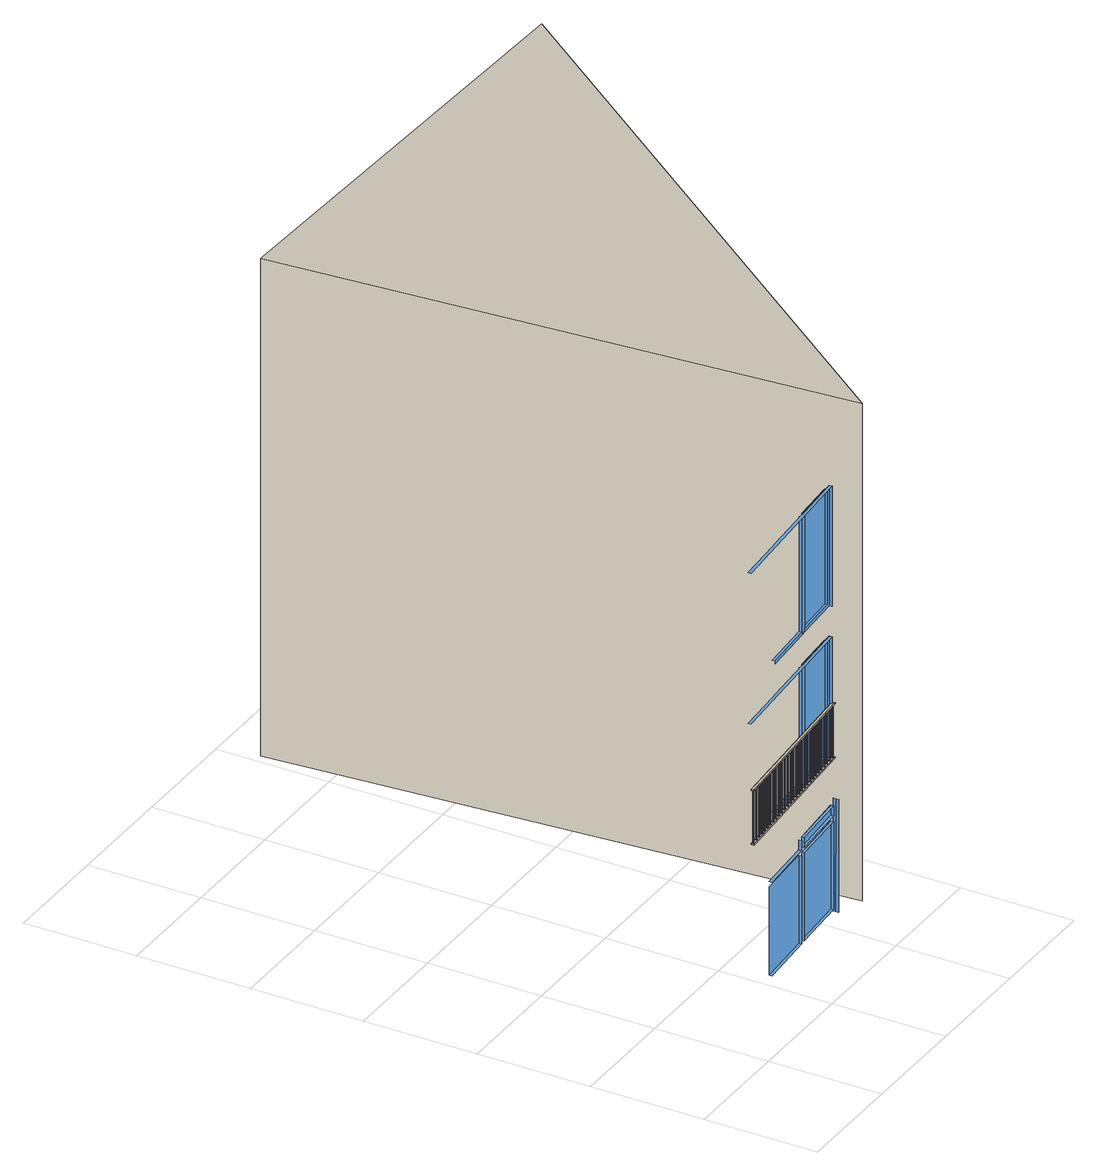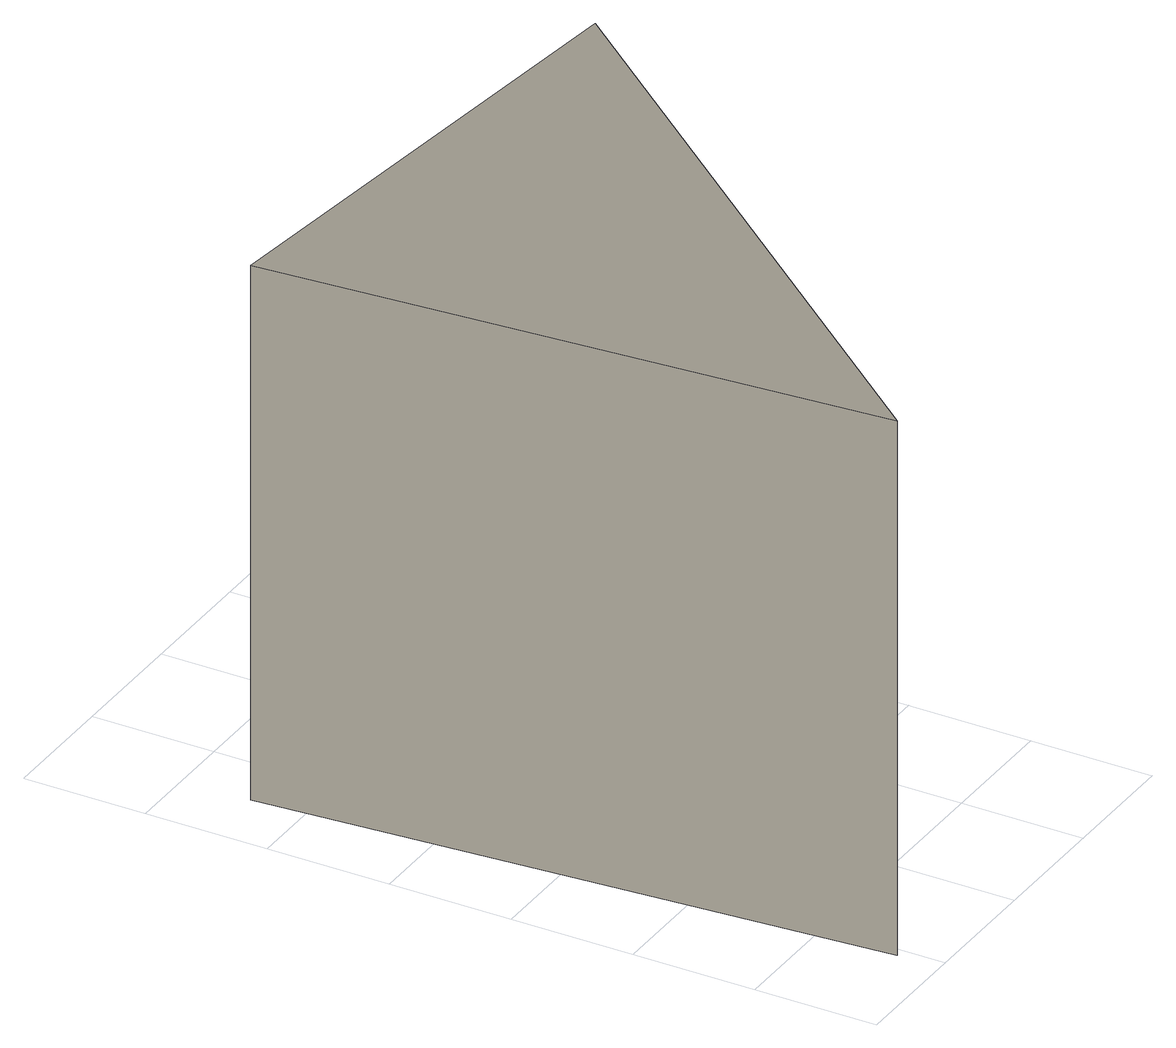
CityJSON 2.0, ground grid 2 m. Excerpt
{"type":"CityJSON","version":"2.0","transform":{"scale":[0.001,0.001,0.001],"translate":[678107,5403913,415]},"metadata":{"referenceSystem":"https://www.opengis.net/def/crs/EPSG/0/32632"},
"CityObjects":{
"building1":{"type":"Building","attributes":{"name":"building","DataAvailable":"Sufficient","opendrive_dynamic":"false","opendrive_name":"building","opendrive_orientation":"none","opendrive_type":"BUILDING","measuredHeight":14.51},"children":["building1-1"],"geometry":[{"type":"MultiSurface","lod":"3","boundaries":[[[0,1,2,3]],[[4,5,6,7]],[[8,9,0,3]],[[10,11,12,13]],[[14,15,16,17]],[[18,15,14,19]],[[20,11,10,21]],[[22,23,24,25,26,27,28,29]],[[30,31,32,33,34,35,36,37]],[[3,2,38,8]],[[7,6,39,40]],[[10,41,42,21]],[[14,43,44,19]],[[45,46,47,36,35,41,10,13]],[[48,49,50,28,27,43,14,17]],[[51,52,53,54]],[[55,56,57,58]],[[46,59,60,47]],[[49,61,62,50]],[[63,64,47,60]],[[65,66,50,62]],[[59,67,63,60]],[[61,68,65,62]],[[47,64,69,46,45,70,37,36]],[[50,66,71,49,48,72,29,28]],[[73,74,52,51]],[[75,76,56,55]],[[58,77,75,55]],[[59,46,69,67]],[[61,49,71,68]],[[54,53,78,79]],[[58,57,80,77]],[[73,51,54,79]],[[67,69,64,63]],[[68,71,66,65]],[[30,37,70,81]],[[22,29,72,82]],[[79,78,74,73]],[[77,80,76,75]],[[83,84,85,86]],[[87,86,83,88]],[[89,90,91]],[[91,92,93,89]]],"semantics":{"surfaces":[{"type":"Window"},{"type":"WallSurface"}],"values":[0,0,0,0,0,0,0,0,0,0,0,0,0,0,0,0,0,0,0,0,0,0,0,0,0,0,0,0,0,0,0,0,0,0,0,0,0,0,0,0,0,1,1]}}]},
"building1-1":{"type":"BuildingInstallation","attributes":{"@cityeditor:layer":"WallSurface.LoD3"},"parents":["building1"],"geometry":[{"type":"MultiSurface","lod":"3","boundaries":[[[94,95,96,97]],[[98,99,100,101]],[[102,103,104,105]],[[106,107,108,109]],[[110,111,112,113]],[[114,115,116,117]],[[118,119,120,121]],[[113,112,122,123]],[[124,125,126,127]],[[128,129,115,114]],[[117,116,130,131]],[[132,133,134,135]],[[136,137,138,139]],[[140,141,142,143]],[[144,145,146,147]],[[148,149,125,124]],[[131,130,149,148]],[[150,151,152,153]],[[101,100,154,155]],[[156,157,158,159]],[[153,152,160,161]],[[161,160,162,163]],[[164,165,166,167]],[[168,169,170,171]],[[172,173,165,164]],[[174,175,176,177]],[[178,179,169,168]],[[180,181,182,183]],[[184,185,186,187]],[[188,189,190,191]],[[192,193,194,195]],[[183,182,189,188]],[[196,197,198,199]],[[200,201,193,192]],[[202,203,204,205]],[[191,190,206,207]],[[177,176,208,209]],[[205,204,175,174]],[[210,211,212,213]],[[214,215,173,172]],[[187,186,216,217]],[[218,219,197,196]],[[220,221,203,202]],[[222,223,224,225]],[[209,208,201,200]],[[226,227,228,229]],[[230,231,232,233]],[[233,232,179,178]],[[234,235,181,180]],[[236,237,238,239]],[[195,194,211,210]],[[171,170,215,214]],[[240,241,242,243]],[[207,206,244,245]],[[246,247,248,249]],[[250,251,185,184]],[[245,244,251,250]],[[252,253,254,255]],[[256,82,257,258,259]],[[260,261,262,263]],[[264,265,266,267]],[[268,269,247,246]],[[243,242,270,271]],[[150,272,273,274,275,276,277,278,279,127,124,148,131,117,114,128,280,123,113,110,281,163,161,153]],[[282,283,157,156]],[[284,285,237,236]],[[286,287,288,289]],[[290,291,221,220]],[[292,293,294,295]],[[296,297,298,299]],[[300,301,302,303]],[[239,238,265,264]],[[304,305,306,307]],[[308,309,291,290]],[[281,310,111,110]],[[311,312,313,314]],[[271,270,227,226]],[[289,288,309,308]],[[105,104,223,222]],[[229,228,293,292]],[[315,316,317,318]],[[319,320,321,322]],[[323,324,316,315]],[[325,326,327,328]],[[329,330,331,332]],[[333,334,324,323]],[[335,336,337,338]],[[339,340,341,342]],[[343,344,345,346]],[[318,317,347,348]],[[349,350,351,352]],[[353,354,340,339]],[[355,356,357,358]],[[359,360,361,362,346,343,363,364,365,366,367,368,369,370,371,372,373,374,375,376,377,378,379,380]],[[381,382,383,384]],[[385,386,387,388]],[[389,390,391,392]],[[352,351,393,394]],[[388,387,382,381]],[[395,396,397,398]],[[315,323,333,332,329,399,342,339,353,263,260,400,401,402,403,404,405,406,407,408,358,355,348,318]],[[409,410,411,412]],[[413,414,415,416]],[[417,418,419,420]],[[321,320,421,422,423,424,425,327,326,426,427,428,429,430,431,432,433,434,435,436,437,438,439,440]],[[368,441,442,367]],[[322,321,440,443,444]],[[445,446,447,448]],[[420,419,336,335]],[[416,415,410,409]],[[412,411,449,450]],[[451,452,414,413]],[[453,422,421,454]],[[455,433,432,456]],[[457,438,437,458]],[[459,460,452,451]],[[263,262,354,353]],[[461,435,434,462]],[[463,464,465,466]],[[467,468,469,470]],[[471,472,390,389]],[[473,474,428,427,475]],[[476,477,478,479]],[[480,436,435,461]],[[456,432,431,481]],[[479,478,482,483]],[[484,485,486,487]],[[488,489,490,491]],[[450,449,492,493]],[[494,495,477,476]],[[493,492,496,497]],[[402,498,499,401]],[[406,500,501,405]],[[401,499,502,400]],[[405,501,503,404]],[[504,505,485,484]],[[458,437,436,480]],[[466,465,506,507]],[[400,502,261,260]],[[497,496,508,509]],[[510,511,512,513]],[[514,515,516,517]],[[462,434,433,455]],[[518,519,520,521]],[[522,523,472,471]],[[358,357,524,408]],[[525,423,422,453]],[[526,527,528,529,530,531,532,533,534,535,536,537,538,539,540,541,542,543,544,545,546,547,548,549]],[[550,424,423,525]],[[399,551,330,329]],[[444,443,440,439,552]],[[553,425,424,550]],[[554,541,540,555]],[[384,383,350,349]],[[392,391,556,557]],[[348,347,356,355]],[[558,559,560,561]],[[483,482,460,459]],[[454,421,320,319]],[[403,562,498,402]],[[394,393,418,417]],[[563,429,428,474,473]],[[491,490,495,494]],[[564,565,566,567]],[[502,261,262,354,340,341,551,330,331,334,324,316,317,347,356,357,524,568,500,501,503,562,498,499]],[[520,464,465,506,505,485,486,489,490,495,477,478,482,460,452,414,415,410,411,449,492,496,508,519]],[[557,556,396,395]],[[338,337,523,522]],[[398,397,446,445]],[[569,570,571,572]],[[509,508,519,518]],[[507,506,505,504]],[[448,447,468,467]],[[487,486,489,488]],[[521,520,464,463]],[[366,573,574,365]],[[575,576,577,578,579,580,581,582,583,584,585,586,587,588,555,554,589,590,591,592,593,594,595,596]],[[597,598,599,600,601,515,516,602,603,604,605,606,607,608,609,610,611,612,613,614,559,560,511,512]],[[441,442,573,574,615,616,344,345,617,618,619,620,621,622,623,624,625,626,627,628,629,630,631,632]],[[350,351,393,418,419,336,337,523,472,390,391,556,396,397,446,447,468,469,570,571,386,387,382,383]],[[252,255,259,256,82]],[[217,216,219,218]],[[633,634,231,230]],[[635,636,145,144]],[[637,638,636,635]],[[639,640,641,642]],[[643,644,99,98]],[[645,646,647,648]],[[135,134,649,650]],[[642,641,141,140]],[[97,96,638,637]],[[651,652,119,118]],[[653,654,301,300]],[[655,656,657,658,659,660,661,662,663,664,665,666,667,668,669,670,671,672,673,674,675,676,677,678]],[[307,306,285,284]],[[155,154,137,136]],[[249,248,103,102]],[[679,680,681,682]],[[267,266,283,282]],[[139,138,652,651]],[[159,158,297,296]],[[683,684,685,686]],[[648,647,654,653]],[[687,688,689,690]],[[650,649,95,94]],[[299,298,646,645]],[[303,302,269,268]],[[147,146,644,643]],[[671,691,692,670]],[[657,693,694,656]],[[695,696,697,698]],[[670,692,699,669]],[[678,700,701,677]],[[702,703,704,705]],[[706,707,708,709]],[[675,710,711,674]],[[712,713,703,702]],[[690,689,714,715]],[[716,717,718,719]],[[720,721,722,723]],[[724,725,726,727]],[[728,729,725,724]],[[730,731,732,733]],[[655,734,700,678]],[[202,220,290,308,289,286,295,292,229,226,271,243,240,314,311,213,210,195,192,200,209,177,174,205]],[[735,736,737,738]],[[733,732,739,740]],[[741,742,743,744]],[[740,739,745,746]],[[664,747,748,663]],[[727,726,717,716]],[[749,750,751,752]],[[669,699,753,668]],[[746,745,742,741]],[[660,754,755,659]],[[677,701,756,676]],[[665,757,747,664]],[[666,758,757,665]],[[663,748,759,662]],[[760,761,721,720]],[[762,763,764,765]],[[674,711,766,673]],[[672,767,691,671]],[[673,766,767,672]],[[659,755,768,658]],[[676,756,710,675]],[[658,768,693,657]],[[769,770,761,760]],[[662,759,771,661]],[[667,772,758,666]],[[656,694,734,655]],[[661,771,754,660]],[[97,94,650,135,132,143,140,642,639,109,106,121,118,651,139,136,155,101,98,643,147,144,635,637]],[[773,774,731,730]],[[668,753,772,667]],[[775,776,777,778]],[[779,780,781,782]],[[127,126,783,279]],[[143,142,133,132]],[[784,785,786,787]],[[788,789,790,791]],[[682,681,792,793]],[[794,795,796,797]],[[121,120,107,106]],[[273,798,799,272]],[[800,801,802,803]],[[804,805,806,807]],[[808,809,810,811]],[[791,790,805,804]],[[275,812,813,274]],[[277,814,815,276]],[[816,817,776,775]],[[782,781,818,819]],[[793,792,795,794]],[[820,821,822,823]],[[279,783,824,278]],[[746,740,733,730,773,723,720,760,769,738,735,825,826,827,698,695,828,705,702,712,752,749,744,741]],[[829,830,817,816]],[[274,813,798,273]],[[787,786,789,788]],[[765,764,831,832]],[[764,763,833,834,835,836,718,717,726,725,729,837,714,689,688,838,839,840,841,842,843,708,707,831]],[[844,845,846,847]],[[848,837,729,728]],[[849,841,840,850]],[[807,806,851,852]],[[853,842,841,849]],[[854,855,785,784]],[[856,857,684,683]],[[858,859,860,861]],[[862,839,838,863]],[[864,865,866,867]],[[863,838,688,687]],[[852,851,868,869]],[[867,866,870,871]],[[872,873,865,864]],[[709,708,843,874]],[[875,876,877,878]],[[879,880,809,808]],[[881,834,833,882]],[[738,737,770,769]],[[827,883,884,826]],[[882,833,763,762]],[[719,718,836,885]],[[885,836,835,886]],[[887,888,876,875]],[[752,751,713,712]],[[698,697,883,827]],[[826,884,889,825]],[[825,889,736,735]],[[723,722,774,773]],[[886,835,834,881]],[[874,843,842,853]],[[861,860,890,891]],[[869,868,892,893]],[[705,704,894,828]],[[828,894,696,695]],[[744,743,750,749]],[[199,198,634,633]],[[213,212,312,311]],[[654,647,646,298,297,158,157,283,266,265,238,237,285,306,305,224,223,104,103,248,247,269,302,301]],[[314,313,241,240]],[[225,224,305,304]],[[295,294,287,286]],[[167,166,235,234]],[[895,896,897,898]],[[897,567,566,896]],[[832,831,707,706]],[[850,840,839,862]],[[871,870,855,854]],[[899,900,901,902]],[[903,904,880,879]],[[163,162,310,281]],[[123,122,905,280]],[[278,824,814,277]],[[797,796,780,779]],[[811,810,906,907]],[[109,108,640,639]],[[778,777,904,903]],[[819,818,830,829]],[[823,822,801,800]],[[907,906,821,820]],[[653,648,645,299,296,159,156,282,267,264,239,236,284,307,304,225,222,105,102,249,246,268,303,300]],[[272,799,151,150]],[[686,685,680,679]],[[276,815,812,275]],[[280,905,129,128]],[[847,846,873,872]],[[878,877,845,844]],[[891,890,888,887]],[[715,714,837,848]],[[803,802,857,856]],[[902,901,859,858]],[[893,892,900,899]],[[908,909,910,911]],[[912,913,914,915]],[[916,917,918,919]],[[920,921,922,923]],[[924,925,926,927]],[[928,929,925,924]],[[930,931,932,933]],[[934,935,936,937]],[[938,939,921,920]],[[940,941,931,930]],[[923,922,942,943]],[[944,945,946,947]],[[948,949,950,951]],[[952,953,941,940]],[[954,955,945,944]],[[956,957,955,954]],[[958,959,917,916]],[[943,942,960,961]],[[947,946,962,963]],[[911,910,935,934]],[[964,965,957,956]],[[966,967,968,969]],[[951,950,909,908]],[[937,936,913,912]],[[970,971,972,973]],[[933,932,974,975]],[[969,968,976,977]],[[978,979,980,981]],[[982,983,984,985]],[[986,987,988,989,990,991,992,993,994,995,996,997,998,999,972,971,1000,1001,1002,1003,1004,1005,1006,1007]],[[1008,1004,1003,1009]],[[1010,1000,971,970]],[[927,926,953,952]],[[961,960,1011,1012]],[[975,974,939,938]],[[985,984,1013,1014]],[[963,962,959,958]],[[919,918,967,966]],[[915,914,1015,1016]],[[1016,1015,929,928]],[[1017,1018,949,948]],[[1012,1011,1018,1017]],[[259,258,254,255]],[[252,82,257,253]],[[254,253,257,258]],[[1019,997,996,1020]],[[1021,1022,1023,1024]],[[1025,1026,979,978]],[[1027,990,989,1028]],[[1029,1005,1004,1008]],[[1030,995,994,1031]],[[1032,993,992,1033]],[[1034,1035,1036,1037,1038,1039,1040,1041,1042,1043,1044,1045,1046,1047,1048,1049,1050,1051,1052,1053,1054,1055,1056,1057]],[[1058,1007,1006,1059]],[[1014,1013,1060,1061]],[[1062,998,997,1019]],[[1063,1064,965,964]],[[981,980,1065,1066]],[[977,976,983,982]],[[1020,996,995,1030]],[[973,972,999,1067]],[[1061,1060,1022,1021]],[[1068,1001,1000,1010]],[[1024,1023,1026,1025]],[[1066,1065,1069,1070]],[[1070,1069,1064,1063]],[[1054,1071,1072,1053]],[[1034,1073,1074,1057]],[[1049,1075,1076,1048]],[[1077,1078,1079,1080]],[[1081,1082,1083,1084]],[[1085,1086,1087,1088]],[[1046,1089,1090,1045]],[[1053,1072,1091,1052]],[[1048,1076,1092,1047]],[[1045,1090,1093,1044]],[[1094,1095,1096,1097]],[[1098,1099,1100,1101]],[[1102,1002,1001,1068]],[[1103,1104,1105,1106]],[[1044,1093,1107,1043]],[[1108,1109,1110,1111]],[[1052,1091,1112,1051]],[[1047,1092,1089,1046]],[[1113,1114,1115,1116]],[[1056,1117,1118,1055]],[[1057,1074,1117,1056]],[[1101,1100,1119,1120]],[[1033,992,991,1121]],[[1122,1123,1124,1125,1126,1127,1128,1129,1130,1131,1132,1133,1134,1135,1136,1137,1138,1139,1140,1141,1142,1143,1144,1145]],[[1146,1147,1099,1098]],[[1148,1149,1086,1085]],[[1150,1151,1095,1094]],[[1080,1079,1152,1153]],[[1154,1155,1151,1150]],[[1067,999,998,1062]],[[1156,1157,1149,1148]],[[1084,1083,1157,1156]],[[1120,1119,1114,1113]],[[1158,1159,1109,1108]],[[1160,988,987,1161]],[[1009,1003,1002,1102]],[[1162,986,1007,1058]],[[1163,1164,1165,1166,1167,1168,1169,1170,1171,1172,1173,1174,1175,1176,1177,1178,1179,1180,1181,1182,1183,1184,1185,1186]],[[1153,1152,1082,1081]],[[1031,994,993,1032]],[[1028,989,988,1160]],[[1121,991,990,1027]],[[1161,987,986,1162]],[[1059,1006,1005,1029]],[[1116,1115,1159,1158]],[[1088,1087,1147,1146]],[[1187,1188,1189,1190]],[[1191,1192,1193,1194]],[[1195,1196,1197,1198]],[[1130,1199,1200,1129]],[[1127,1201,1202,1126]],[[1203,1204,1205,1206]],[[1207,1208,1209,1210]],[[1133,1211,1212,1132]],[[1135,1213,1214,1134]],[[1198,1197,1192,1191]],[[1215,1216,1217,1218]],[[1218,1217,1219,1220]],[[1145,1221,1222,1144]],[[1223,1224,1225,1226]],[[1227,1228,1229,1230]],[[1125,1231,1232,1124]],[[1039,1233,1234,1038]],[[1235,1236,1237,1238]],[[1239,1240,1241,1242]],[[1134,1214,1211,1133]],[[1106,1105,1155,1154]],[[1162,1161,1160,1028,1027,1121,1033,1032,1031,1030,1020,1019,1062,1067,973,970,1010,1068,1102,1009,1008,1029,1059,1058]],[[1055,1118,1071,1054]],[[1243,1244,1228,1227]],[[1035,1245,1073,1034]],[[1051,1112,1246,1050]],[[1050,1246,1075,1049]],[[1247,1248,1249,1250]],[[1041,1251,1252,1040]],[[1253,1254,1255,1256]],[[1043,1107,1257,1042]],[[1111,1110,1104,1103]],[[1040,1252,1233,1039]],[[1037,1258,1259,1036]],[[1260,1261,1262,1263,1264,1265,1266,1267,1268,1269,1270,1271,1272,1273,1274,1275,1276,1277,1278,1279,1280,1281,1282,1283]],[[1097,1096,1078,1077]],[[1256,1255,1284,1285]],[[1042,1257,1251,1041]],[[1036,1259,1245,1035]],[[1286,1287,1216,1215]],[[1140,1288,1289,1139]],[[1285,1284,1290,1291]],[[1238,1237,1204,1203]],[[1292,1293,1248,1247]],[[1142,1294,1295,1141]],[[1291,1290,1244,1243]],[[1038,1234,1258,1037]],[[1139,1289,1296,1138]],[[1297,1298,1254,1253]],[[1299,1300,1293,1292]],[[1220,1219,1236,1235]],[[1250,1249,1298,1297]],[[1143,1301,1294,1142]],[[1141,1295,1288,1140]],[[1194,1193,1300,1299]],[[1230,1229,1287,1286]],[[1206,1205,1196,1195]],[[1128,1302,1201,1127]],[[1303,1304,1240,1239]],[[1144,1222,1301,1143]],[[1305,1306,1304,1303]],[[1132,1212,1307,1131]],[[1126,1202,1231,1125]],[[1122,1308,1221,1145]],[[1210,1209,1309,1310]],[[1124,1232,1311,1123]],[[1312,1313,1188,1187]],[[1314,1315,1316,1317]],[[1137,1318,1319,1136]],[[1320,1321,1224,1223]],[[1321,1322,1323,1324,1325,1326,1327,1328,1329,1330,1309,1209,1208,1189,1188,1313,1241,1240,1304,1306,1316,1315,1225,1224]],[[1242,1241,1313,1312]],[[1138,1296,1318,1137]],[[1123,1311,1308,1122]],[[1136,1319,1213,1135]],[[1131,1307,1199,1130]],[[1271,1331,1332,1270]],[[1333,1325,1324,1334]],[[1273,1335,1336,1272]],[[1269,1337,1338,1268]],[[1339,1326,1325,1333]],[[1340,1323,1322,1341]],[[1272,1336,1331,1271]],[[1342,1327,1326,1339]],[[1334,1324,1323,1340]],[[1277,1343,1344,1276]],[[1317,1316,1306,1305]],[[1265,1345,1346,1264]],[[1276,1344,1347,1275]],[[1129,1200,1302,1128]],[[1280,1348,1349,1279]],[[1282,1350,1351,1281]],[[1274,1352,1335,1273]],[[1353,1330,1329,1354]],[[1279,1349,1355,1278]],[[1275,1347,1352,1274]],[[1190,1189,1208,1207]],[[1278,1355,1343,1277]],[[1283,1356,1350,1282]],[[1310,1309,1330,1353]],[[1226,1225,1315,1314]],[[1178,1357,1358,1177]],[[1266,1359,1345,1265]],[[1360,1328,1327,1342]],[[1183,1361,1362,1182]],[[1172,1363,1364,1171]],[[1263,1365,1366,1262]],[[1270,1332,1337,1269]],[[1186,1367,1368,1185]],[[1163,1369,1367,1186]],[[956,964,1063,1070,1066,981,978,1025,1024,1021,1061,1014,985,982,977,969,966,919,916,958,963,947,944,954]],[[1262,1366,1370,1261]],[[1261,1370,1371,1260]],[[1281,1351,1348,1280]],[[1354,1329,1328,1360]],[[1179,1372,1357,1178]],[[1165,1373,1374,1164]],[[1341,1322,1321,1320]],[[1260,1371,1356,1283]],[[1182,1362,1375,1181]],[[1174,1376,1377,1173]],[[1181,1375,1378,1180]],[[1180,1378,1372,1179]],[[1267,1379,1359,1266]],[[1177,1358,1380,1176]],[[1185,1368,1381,1184]],[[1171,1364,1382,1170]],[[1168,1383,1384,1167]],[[1173,1377,1363,1172]],[[1264,1346,1365,1263]],[[1167,1384,1385,1166]],[[1184,1381,1361,1183]],[[1175,1386,1376,1174]],[[1268,1338,1379,1267]],[[1176,1380,1386,1175]],[[1169,1387,1383,1168]],[[1166,1385,1373,1165]],[[1170,1382,1387,1169]],[[1084,1081,1153,1080,1077,1097,1094,1150,1154,1106,1103,1111,1108,1158,1116,1113,1120,1101,1098,1146,1088,1085,1148,1156]],[[1164,1374,1369,1163]],[[407,568,500,406]],[[404,503,562,403]],[[408,524,568,407]],[[1388,430,429,563]],[[552,439,438,457]],[[328,327,425,553]],[[1389,426,326,325]],[[475,427,426,1389]],[[342,341,551,399]],[[375,626,627,374]],[[346,345,617,362]],[[360,619,620,359]],[[591,544,543,590]],[[369,632,441,368]],[[372,629,630,371]],[[363,616,344,343]],[[378,623,624,377]],[[367,442,573,366]],[[565,566,896,895]],[[479,476,494,491,488,487,484,504,507,466,463,521,518,509,497,493,450,412,409,416,413,451,459,483]],[[1390,608,609,1391]],[[1392,606,607,1393]],[[1391,609,610,1394]],[[374,627,628,373]],[[581,532,531,580]],[[1395,611,612,1396]],[[1396,612,613,1397]],[[1398,614,559,558]],[[1399,605,606,1392]],[[1393,607,608,1390]],[[1397,613,614,1398]],[[1394,610,611,1395]],[[584,535,534,583]],[[593,546,545,592]],[[589,542,541,554]],[[1400,599,600,1401]],[[594,547,546,593]],[[586,1402,537,536,585]],[[513,512,597,1403]],[[579,530,529,578]],[[596,1404,549,548,595]],[[1405,604,605,1399]],[[555,540,539,588]],[[587,538,537,1402,586]],[[1406,602,603,1407]],[[590,543,542,589]],[[585,536,535,584]],[[1401,600,601,1408]],[[561,560,511,510]],[[1403,597,598,1409]],[[1408,601,515,514]],[[517,516,602,1406]],[[1407,603,604,1405]],[[1409,598,599,1400]],[[582,533,532,581]],[[364,615,616,363]],[[370,631,632,369]],[[575,526,549,1404,596]],[[588,539,538,587]],[[373,628,629,372]],[[572,571,386,385]],[[362,617,618,361]],[[359,620,621,380]],[[380,621,622,379]],[[365,574,615,364]],[[592,545,544,591]],[[379,622,623,378]],[[376,625,626,375]],[[577,528,527,576]],[[583,534,533,582]],[[361,618,619,360]],[[580,531,530,579]],[[377,624,625,376]],[[470,469,570,569]],[[481,431,430,1388]],[[595,548,547,594]],[[576,527,526,575]],[[371,630,631,370]],[[578,529,528,577]],[[332,331,334,333]],[[1392,1399,1405,1407,1406,517,514,1408,1401,1400,1409,1403,513,510,561,558,1398,1397,1396,1395,1394,1391,1390,1393]],[[564,567,897,898]],[[1410,1411,1412,1413]],[[1414,1415,1416,1417]],[[1418,1419,1411,1410]],[[1417,1416,1420,1421]],[[1422,1423,1424,1425]],[[1426,1427,1419,1418]],[[1428,1429,1430,1431]],[[1413,1412,1429,1428]],[[1432,1433,1434,1435]],[[1436,1437,1438,1439]],[[1431,1430,1440,1441]],[[1442,1443,1444,1445]],[[1446,1447,1448,1449]],[[1425,1424,1437,1436]],[[1435,1434,1447,1446]],[[1421,1420,1450,1451]],[[1452,1453,1423,1422]],[[1439,1438,1415,1414]],[[1454,1455,1453,1452]],[[1441,1440,1443,1442]],[[1445,1444,1456,1457]],[[1457,1456,1455,1454]],[[1449,1448,1427,1426]],[[1451,1450,1433,1432]],[[1458,1459,1460,1461]],[[1462,1463,1464,1465]],[[1466,1467,1468,1469]],[[1470,1471,1472,1473]],[[1474,1475,1476,1477]],[[1478,1479,1480,1481]],[[1473,1472,1467,1466]],[[1482,1483,1484,1485]],[[1486,1487,1459,1458]],[[1485,1484,1463,1462]],[[1488,1489,1490,1491]],[[1492,1493,1483,1482]],[[1494,1495,1496,1497]],[[1497,1496,1498,1499]],[[1491,1490,1500,1501]],[[1465,1464,1489,1488]],[[1461,1460,1495,1494]],[[1469,1468,1493,1492]],[[1499,1498,1471,1470]],[[1501,1500,1475,1474]],[[1477,1476,1502,1503]],[[1504,1505,1479,1478]],[[1481,1480,1487,1486]],[[1503,1502,1505,1504]]]}]}
},
"vertices":[
[1796,992,973],[1799,942,973],[2847,1017,974],[2843,1067,974],[1797,992,2643],[1800,942,2643],[2848,1017,2644],[2844,1067,2644],[2844,1067,2544],[1797,992,2543],[2864,1018,6534],[1906,950,6534],[1906,950,6484],[2864,1018,6484],[2864,1018,3841],[1906,950,3841],[1906,950,3791],[2864,1018,3791],[1902,999,3841],[2860,1068,3841],[1903,999,6534],[2860,1068,6534],[3835,1038,5941],[942,830,5941],[938,880,5941],[1806,942,5941],[1906,950,5941],[2864,1018,5941],[2963,1026,5941],[3831,1088,5941],[3835,1038,8634],[942,830,8634],[939,880,8634],[1806,942,8634],[1906,950,8634],[2864,1018,8634],[2963,1026,8634],[3831,1088,8634],[2848,1017,2544],[2848,1017,2824],[2844,1067,2824],[2864,1018,8584],[2860,1068,8584],[2864,1018,5891],[2860,1068,5891],[2963,1026,6484],[2963,1026,6534],[2963,1026,8584],[2963,1026,3791],[2963,1026,3841],[2963,1026,5891],[2944,1074,2544],[2947,1024,2544],[2946,1024,974],[2943,1074,974],[2944,1074,2824],[2948,1024,2824],[2947,1024,2644],[2944,1074,2644],[2960,1075,6534],[2960,1075,8584],[2960,1075,3841],[2960,1075,5891],[3778,1134,8584],[3781,1084,8584],[3778,1134,5891],[3781,1084,5891],[3778,1134,6534],[3778,1134,3841],[3781,1084,6534],[3831,1088,6484],[3781,1084,3841],[3831,1088,3791],[3991,1150,2545],[3995,1100,2545],[3991,1150,2825],[3995,1100,2825],[3991,1150,2645],[3994,1100,974],[3990,1149,974],[3995,1100,2645],[3835,1038,6484],[3835,1038,3791],[4073,1105,895],[4077,1055,895],[4078,1056,2905],[4075,1105,2905],[4071,1155,2905],[4070,1155,895],[4167,11298,9525],[4517,6541,14924],[4917,1116,9522],[4917,1116,642],[4167,11298,645],
[2594,919,3810],[2594,919,4759],[2593,921,4759],[2593,921,3810],[2598,933,3810],[2598,933,4759],[2600,933,4759],[2600,933,3810],[2803,930,3810],[2803,930,4767],[2801,930,4767],[2801,930,3810],[2610,923,3810],[2610,923,4759],[2609,920,4759],[2609,920,3810],[2297,910,3810],[2297,910,4759],[2299,911,4759],[2299,911,3810],[2308,909,3810],[2308,909,4759],[2309,908,4759],[2309,908,3810],[2609,927,3810],[2609,927,4759],[2610,925,4759],[2610,925,3810],[2301,912,4759],[2301,912,3810],[2310,901,3810],[2310,901,4759],[2310,899,4759],[2310,899,3810],[2306,911,3810],[2306,911,4759],[2310,906,4759],[2310,906,3810],[2599,916,3810],[2599,916,4759],[2597,916,4759],[2597,916,3810],[2605,932,3810],[2605,932,4759],[2607,931,4759],[2607,931,3810],[2604,916,3810],[2604,916,4759],[2602,916,4759],[2602,916,3810],[2593,928,3810],[2593,928,4759],[2594,930,4759],[2594,930,3810],[2311,903,3810],[2311,903,4759],[2293,900,3810],[2293,900,4759],[2293,902,4759],[2293,902,3810],[2603,933,4759],[2603,933,3810],[2798,947,3810],[2798,947,4767],[2800,947,4767],[2800,947,3810],[2293,904,4759],[2293,904,3810],[2294,907,4759],[2294,907,3810],[2193,895,3810],[2193,895,4759],[2193,897,4759],[2193,897,3810],[2198,888,3810],[2198,888,4759],[2196,889,4759],[2196,889,3810],[2194,893,3810],[2194,893,4759],[2709,930,3810],[2709,930,4759],[2709,928,4759],[2709,928,3810],[2200,887,3810],[2200,887,4759],[2195,901,3810],[2195,901,4759],[2197,903,4759],[2197,903,3810],[2209,901,3810],[2209,901,4759],[2210,898,4759],[2210,898,3810],[2199,904,3810],[2199,904,4759],[2201,904,4759],[2201,904,3810],[2704,923,3810],[2704,923,4759],[2701,923,4759],[2701,923,3810],[2210,892,3810],[2210,892,4759],[2209,890,4759],[2209,890,3810],[2706,924,3810],[2706,924,4759],[2709,934,3810],[2709,934,4759],[2710,932,4759],[2710,932,3810],[2204,904,4759],[2204,904,3810],[2707,926,4759],[2707,926,3810],[2699,923,3810],[2699,923,4759],[2697,924,4759],[2697,924,3810],[2195,891,3810],[2195,891,4759],[2211,896,4759],[2211,896,3810],[2211,894,3810],[2211,894,4759],[2708,936,3810],[2708,936,4759],[2799,930,3810],[2799,930,4767],[2797,931,4767],[2797,931,3810],[2693,935,3810],[2693,935,4759],[2694,937,4759],[2694,937,3810],[2205,887,3810],[2205,887,4759],[2203,887,4759],[2203,887,3810],[2194,899,3810],[2194,899,4759],[2792,938,3810],[2792,938,4767],[2792,940,4767],[2792,940,3810],[2692,929,3810],[2692,929,4759],[2692,931,4759],[2692,931,3810],[2206,904,4759],[2206,904,3810],[2807,933,3810],[2807,933,4767],[2805,931,4767],[2805,931,3810],[2208,902,3810],[2208,902,4759],[3838,988,3791],[3838,988,3812],[946,780,3812],[946,780,3791],[976,833,3791],[3835,1038,3812],[942,830,3812],[942,830,3791],[3690,1005,3810],[3690,1005,4759],[3690,1007,4759],[3690,1007,3810],[2793,942,3810],[2793,942,4767],[2794,944,4767],[2794,944,3810],[2808,935,3810],[2808,935,4767],[2692,933,4759],[2692,933,3810],[2294,898,3810],[2296,896,3810],[2298,895,3810],[2300,894,3810],[2302,894,3810],[2305,894,3810],[2307,895,3810],[2308,897,3810],[2303,911,3810],[2295,909,3810],[2796,946,3810],[2796,946,4767],[2792,936,3810],[2792,936,4767],[2700,940,3810],[2700,940,4759],[2702,940,4759],[2702,940,3810],[2706,938,3810],[2706,938,4759],[2696,939,3810],[2696,939,4759],[2698,940,4759],[2698,940,3810],[2802,947,3810],[2802,947,4767],[2804,947,4767],[2804,947,3810],[2809,939,3810],[2809,939,4767],[2809,937,4767],[2809,937,3810],[2795,932,3810],[2795,932,4767],[2793,934,4767],[2793,934,3810],[2705,939,3810],[2705,939,4759],[2295,909,4759],[2695,925,3810],[2695,925,4759],[2693,927,4759],[2693,927,3810],[3706,1006,3810],[3706,1006,4759],[3707,1004,4759],[3707,1004,3810],[3791,1005,3810],[3791,1005,4766],[3790,1007,4766],[3790,1007,3810],[3705,1008,3810],[3705,1008,4759],[3805,1005,3810],[3805,1005,4766],[3803,1003,4766],[3803,1003,3810],[3700,1012,3810],[3700,1012,4759],[3702,1011,4759],[3702,1011,3810],[3704,1010,3810],[3704,1010,4759],[3596,1004,3810],[3596,1004,4759],[3598,1005,4759],[3598,1005,3810],[3693,1010,3810],[3693,1010,4759],[3695,1011,4759],[3695,1011,3810],[3300,966,3810],[3300,966,4759],[3298,966,4759],[3298,966,3810],[3707,1002,4759],[3707,1002,3810],[3590,995,3810],[3590,995,4759],[3590,998,4759],[3590,998,3810],[3692,1009,3810],[3692,1009,4759],[3706,999,3810],[3706,999,4759],[3705,997,4759],[3705,997,3810],[3291,972,3810],[3292,970,3810],[3293,968,3810],[3295,967,3810],[3302,966,3810],[3304,967,3810],[3306,969,3810],[3307,971,3810],[3308,973,3810],[3308,975,3810],[3308,977,3810],[3306,979,3810],[3305,981,3810],[3303,982,3810],[3301,983,3810],[3299,983,3810],[3296,983,3810],[3294,982,3810],[3293,980,3810],[3291,978,3810],[3291,976,3810],[3290,974,3810],[3591,991,3810],[3591,991,4759],[3590,993,4759],[3590,993,3810],[3595,988,3810],[3595,988,4759],[3593,989,4759],[3593,989,3810],[3604,1003,3810],[3604,1003,4759],[3606,1001,4759],[3606,1001,3810],[3591,1000,4759],[3591,1000,3810],[3607,997,3810],[3607,997,4759],[3607,994,4759],[3607,994,3810],[3698,1012,3810],[3689,1003,3810],[3690,1000,3810],[3691,998,3810],[3692,997,3810],[3694,995,3810],[3697,995,3810],[3699,994,3810],[3701,995,3810],[3703,996,3810],[3197,976,3810],[3197,976,4759],[3199,976,4759],[3199,976,3810],[3193,973,3810],[3193,973,4759],[3195,975,4759],[3195,975,3810],[3592,1002,3810],[3592,1002,4759],[3593,1003,4759],[3593,1003,3810],[3792,1004,4766],[3794,1002,4766],[3796,1002,4766],[3799,1002,4766],[3801,1002,4766],[3806,1007,4766],[3807,1009,4766],[3807,1011,4766],[3806,1013,4766],[3805,1015,4766],[3804,1017,4766],[3802,1018,4766],[3800,1019,4766],[3797,1019,4766],[3795,1019,4766],[3793,1018,4766],[3791,1016,4766],[3790,1014,4766],[3789,1012,4766],[3789,1010,4766],[3308,975,4759],[3308,973,4759],[3789,1010,4759],[3789,1010,3810],[3606,992,3810],[3606,992,4759],[3605,990,4759],[3605,990,3810],[3201,976,4759],[3201,976,3810],[3192,971,3810],[3192,971,4759],[3794,1002,3810],[3792,1004,3810],[3800,1019,3810],[3802,1018,3810],[3790,1014,3810],[3791,1016,3810],[3191,969,3810],[3191,969,4759],[3795,1019,3810],[3797,1019,3810],[3208,966,3810],[3208,966,4759],[3207,963,4759],[3207,963,3810],[3603,989,3810],[3603,989,4759],[3601,988,4759],[3601,988,3810],[3602,1004,3810],[3602,1004,4759],[3807,1011,3810],[3807,1011,4759],[3807,1009,3810],[3192,962,3810],[3192,962,4759],[3191,964,4759],[3191,964,3810],[3793,1018,3810],[3804,1017,3810],[3191,967,4759],[3191,967,3810],[3202,959,3810],[3202,959,4759],[3200,959,4759],[3200,959,3810],[3198,959,3810],[3198,959,4759],[3196,959,4759],[3196,959,3810],[3203,975,4759],[3203,975,3810],[3194,961,3810],[3194,961,4759],[3205,974,4759],[3205,974,3810],[3691,998,4759],[3690,1000,4759],[3699,994,4759],[3697,995,4759],[3689,1003,4759],[3694,995,4759],[3204,960,3810],[3204,960,4759],[3206,962,4759],[3206,962,3810],[3207,972,4759],[3207,972,3810],[3392,977,3810],[3392,977,4759],[3391,979,4759],[3391,979,3810],[3396,990,3810],[3396,990,4759],[3398,990,4759],[3398,990,3810],[3208,970,3810],[3208,970,4759],[3208,968,4759],[3208,968,3810],[3600,1005,3810],[3600,1005,4759],[3703,996,4759],[3796,1002,3810],[3507,992,4767],[3506,994,4767],[3504,995,4767],[3503,997,4767],[3500,997,4767],[3498,998,4767],[3496,997,4767],[3494,996,4767],[3492,995,4767],[3491,993,4767],[3490,990,4767],[3490,988,4767],[3490,986,4767],[3491,984,4767],[3493,982,4767],[3495,981,4767],[3497,980,4767],[3499,980,4767],[3502,981,4767],[3504,982,4767],[3505,983,4767],[3507,985,4767],[3507,987,4767],[3507,989,4767],[3799,1002,3810],[3698,1012,4759],[3789,1012,3810],[3801,1002,3810],[3495,981,3810],[3493,982,3810],[3607,999,4759],[3607,999,3810],[3395,974,3810],[3395,974,4759],[3393,975,4759],[3393,975,3810],[3692,997,4759],[3806,1013,3810],[3838,988,4759],[3835,1038,4759],[3835,1038,4780],[3838,988,4780],[3701,995,4759],[3599,987,3810],[3599,987,4759],[3597,987,4759],[3597,987,3810],[3307,971,4759],[3306,969,4759],[3507,992,3810],[3506,994,3810],[3504,995,3810],[3503,997,3810],[3500,997,3810],[3498,998,3810],[3496,997,3810],[3494,996,3810],[3492,995,3810],[3491,993,3810],[3490,990,3810],[3490,988,3810],[3490,986,3810],[3491,984,3810],[3497,980,3810],[3499,980,3810],[3502,981,3810],[3504,982,3810],[3505,983,3810],[3507,985,3810],[3507,987,3810],[3507,989,3810],[3390,981,4759],[3390,983,4759],[3391,985,4759],[3392,987,4759],[3394,989,4759],[3401,990,4759],[3403,990,4759],[3405,988,4759],[3406,987,4759],[3407,985,4759],[3408,982,4759],[3408,980,4759],[3407,978,4759],[3406,976,4759],[3404,974,4759],[3402,973,4759],[3400,973,4759],[3397,973,4759],[3304,967,4759],[3302,966,4759],[3295,967,4759],[3293,968,4759],[3292,970,4759],[3291,972,4759],[3290,974,4759],[3291,976,4759],[3291,978,4759],[3293,980,4759],[3294,982,4759],[3296,983,4759],[3299,983,4759],[3301,983,4759],[3303,982,4759],[3305,981,4759],[3306,979,4759],[3308,977,4759],[2207,888,3810],[2207,888,4759],[2592,926,3810],[2592,926,4759],[2592,924,3810],[2592,924,4759],[2608,919,3810],[2608,919,4759],[2606,917,4759],[2606,917,3810],[2596,932,3810],[2596,932,4759],[2806,945,3810],[2806,945,4767],[2808,944,4767],[2808,944,3810],[2595,918,4759],[2595,918,3810],[2608,929,3810],[2608,929,4759],[2809,942,3810],[2809,942,4767],[2393,907,3810],[2394,905,3810],[2396,903,3810],[2398,902,3810],[2400,901,3810],[2402,901,3810],[2404,902,3810],[2406,903,3810],[2408,904,3810],[2409,906,3810],[2410,908,3810],[2410,911,3810],[2410,913,3810],[2409,915,3810],[2407,917,3810],[2405,918,3810],[2403,919,3810],[2401,919,3810],[2399,918,3810],[2397,917,3810],[2395,916,3810],[2394,914,3810],[2393,912,3810],[2393,909,3810],[2899,937,3810],[2899,937,4759],[2896,938,4759],[2896,938,3810],[2903,937,3810],[2903,937,4759],[2901,937,4759],[2901,937,3810],[3105,967,3810],[3105,967,4766],[3107,965,4766],[3107,965,3810],[2403,919,4759],[2405,918,4759],[2396,903,4759],[2394,905,4759],[2996,945,3810],[2996,945,4759],[2994,946,4759],[2994,946,3810],[2407,917,4759],[2393,909,4759],[2393,912,4759],[3003,945,3810],[3003,945,4759],[3001,944,4759],[3001,944,3810],[3091,962,3810],[3091,962,4766],[3092,964,4766],[3092,964,3810],[2395,916,4759],[2397,917,4759],[3005,946,3810],[3005,946,4759],[3108,963,4766],[3108,963,3810],[3105,953,3810],[3105,953,4766],[3103,952,4766],[3103,952,3810],[2997,961,3810],[2997,961,4759],[2999,962,4759],[2999,962,3810],[3108,956,3810],[3108,956,4766],[3106,954,4766],[3106,954,3810],[3108,958,3810],[3108,958,4766],[3004,961,3810],[3004,961,4759],[3006,960,4759],[3006,960,3810],[2393,907,4759],[2991,955,3810],[2991,955,4759],[2992,957,4759],[2992,957,3810],[3007,958,4759],[3007,958,3810],[3009,954,3810],[3009,954,4759],[3009,951,4759],[3009,951,3810],[3008,956,4759],[3008,956,3810],[2409,906,4759],[2408,904,4759],[3008,949,3810],[3008,949,4759],[3007,947,4759],[3007,947,3810],[2409,915,4759],[2402,901,4759],[2400,901,4759],[2394,914,4759],[2410,908,4759],[2410,911,4759],[2406,903,4759],[2995,960,3810],[2995,960,4759],[3092,955,3810],[3092,955,4766],[3091,957,4766],[3091,957,3810],[2399,918,4759],[2401,919,4759],[2398,902,4759],[2993,959,3810],[2993,959,4759],[2404,902,4759],[2410,913,4759],[3002,962,3810],[3002,962,4759],[2897,954,3810],[2897,954,4759],[2900,955,4759],[2900,955,3810],[2891,945,3810],[2891,945,4759],[2892,947,4759],[2892,947,3810],[2308,897,4759],[2493,921,3810],[2493,921,4759],[2495,923,4759],[2495,923,3810],[2496,924,3810],[2496,924,4759],[2498,925,4759],[2498,925,3810],[2894,939,4759],[2894,939,3810],[2893,941,3810],[2893,941,4759],[2892,943,4759],[2892,943,3810],[2296,896,4759],[2294,898,4759],[2908,942,3810],[2908,942,4759],[2907,940,4759],[2907,940,3810],[2501,926,3810],[2501,926,4759],[2503,926,4759],[2503,926,3810],[2906,952,3810],[2906,952,4759],[2908,951,4759],[2908,951,3810],[2300,894,4759],[2298,895,4759],[2305,894,4759],[2302,894,4759],[2895,953,3810],[2895,953,4759],[2892,950,4759],[2892,950,3810],[2909,946,3810],[2909,946,4759],[2909,944,4759],[2909,944,3810],[2307,895,4759],[2991,952,3810],[2992,950,3810],[2993,948,3810],[2998,944,3810],[2894,952,3810],[2894,952,4759],[3091,960,4766],[3091,960,3810],[3094,953,4766],[3096,952,4766],[3098,952,4766],[3100,951,4766],[3108,961,4766],[3104,968,4766],[3101,969,4766],[3099,969,4766],[3097,968,4766],[3095,967,4766],[3093,966,4766],[2500,908,3810],[2500,908,4759],[2497,909,4759],[2497,909,3810],[3108,961,3810],[3097,968,3810],[3099,969,3810],[2505,925,4759],[2505,925,3810],[3095,967,3810],[2493,919,3810],[2493,919,4759],[2905,939,3810],[2905,939,4759],[2510,915,3810],[2510,915,4759],[2509,913,4759],[2509,913,3810],[3101,969,3810],[3104,968,3810],[2494,912,3810],[2494,912,4759],[2493,914,4759],[2493,914,3810],[2507,924,4759],[2507,924,3810],[2492,916,4759],[2492,916,3810],[2496,910,3810],[2496,910,4759],[3093,966,3810],[2504,909,3810],[2504,909,4759],[2502,908,4759],[2502,908,3810],[2904,954,3810],[2904,954,4759],[3096,952,3810],[3094,953,3810],[2993,948,4759],[2992,950,4759],[3100,951,3810],[3098,952,3810],[2506,910,3810],[2506,910,4759],[2991,952,4759],[2508,911,4759],[2508,911,3810],[2509,922,4759],[2509,922,3810],[2998,944,4759],[942,830,4759],[942,830,4780],[946,780,4780],[946,780,4759],[2510,920,3810],[2510,920,4759],[2510,918,4759],[2510,918,3810],[2902,954,3810],[2902,954,4759],[2303,911,4759],[2909,949,4759],[2909,949,3810],[1086,815,3810],[1086,815,4759],[1086,813,4759],[1086,813,3810],[1083,807,3810],[1083,807,4759],[1081,806,4759],[1081,806,3810],[1579,842,3810],[1579,842,4759],[1577,842,4759],[1577,842,3810],[1073,822,3810],[1073,822,4759],[1075,823,4759],[1075,823,3810],[1074,807,3810],[1074,807,4759],[1072,808,4759],[1072,808,3810],[1076,806,3810],[1076,806,4759],[1069,814,3810],[1069,814,4759],[1069,816,4759],[1069,816,3810],[1086,811,3810],[1086,811,4759],[1084,809,4759],[1084,809,3810],[1071,820,3810],[1071,820,4759],[1069,812,3810],[1069,812,4759],[1077,824,4759],[1077,824,3810],[1585,849,3810],[1585,849,4759],[1584,847,4759],[1584,847,3810],[1085,820,3810],[1085,820,4759],[1086,818,4759],[1086,818,3810],[1070,810,3810],[1070,810,4759],[1585,851,3810],[1585,851,4759],[1585,853,3810],[1585,853,4759],[1581,843,3810],[1581,843,4759],[1079,823,4759],[1079,823,3810],[1583,845,4759],[1583,845,3810],[1584,856,3810],[1584,856,4759],[1575,842,3810],[1575,842,4759],[1573,843,4759],[1573,843,3810],[1672,850,3810],[1672,850,4767],[1670,851,4767],[1670,851,3810],[1070,819,4759],[1070,819,3810],[1571,844,4759],[1571,844,3810],[1573,859,3810],[1573,859,4759],[1576,859,4759],[1576,859,3810],[1569,846,3810],[1569,846,4759],[1568,848,4759],[1568,848,3810],[1684,861,4767],[1683,863,4767],[1682,864,4767],[1680,866,4767],[1678,866,4767],[1675,867,4767],[1673,866,4767],[1671,865,4767],[1669,864,4767],[1668,862,4767],[1667,859,4767],[1667,857,4767],[1668,855,4767],[1669,853,4767],[1674,849,4767],[1677,849,4767],[1679,849,4767],[1681,850,4767],[1683,852,4767],[1684,854,4767],[1685,856,4767],[1685,858,4767],[1683,852,3810],[1681,850,3810],[1674,849,3810],[1081,823,4759],[1081,823,3810],[1568,850,4759],[1568,850,3810],[1078,806,4759],[1078,806,3810],[1083,821,3810],[1083,821,4759],[1667,857,3810],[1667,859,3810],[1568,854,3810],[1568,854,4759],[1570,856,4759],[1570,856,3810],[1571,858,3810],[1571,858,4759],[1678,866,3810],[1680,866,3810],[1684,854,3810],[1668,862,3810],[1669,864,3810],[1671,865,3810],[1673,866,3810],[1169,819,3810],[1170,817,3810],[1172,815,3810],[1174,814,3810],[1176,813,3810],[1178,813,3810],[1180,814,3810],[1182,815,3810],[1184,816,3810],[1185,818,3810],[1186,820,3810],[1186,823,3810],[1186,825,3810],[1185,827,3810],[1183,829,3810],[1181,830,3810],[1179,831,3810],[1177,831,3810],[1174,830,3810],[1172,829,3810],[1171,828,3810],[1169,826,3810],[1169,824,3810],[1169,821,3810],[1685,858,3810],[1685,856,3810],[1568,852,4759],[1568,852,3810],[1668,855,3810],[1582,857,3810],[1582,857,4759],[1578,859,4759],[1578,859,3810],[1669,853,3810],[1677,849,3810],[1580,859,4759],[1580,859,3810],[1171,828,4759],[1172,829,4759],[1169,819,4759],[1169,821,4759],[1181,830,4759],[1183,829,4759],[1475,835,3810],[1475,835,4759],[1473,836,4759],[1473,836,3810],[1469,839,3810],[1469,839,4759],[1468,841,4759],[1468,841,3810],[1469,847,3810],[1469,847,4759],[1470,849,4759],[1470,849,3810],[1186,825,4759],[1186,823,4759],[1174,830,4759],[1185,827,4759],[1186,820,4759],[1479,835,3810],[1479,835,4759],[1477,835,4759],[1477,835,3810],[1474,852,3810],[1474,852,4759],[1476,852,4759],[1476,852,3810],[1679,849,3810],[1485,842,3810],[1485,842,4759],[1485,840,4759],[1485,840,3810],[1185,818,4759],[1485,846,3810],[1485,846,4759],[1485,844,4759],[1485,844,3810],[1177,831,4759],[1480,851,3810],[1480,851,4759],[1482,850,4759],[1482,850,3810],[1169,824,4759],[1169,826,4759],[1478,852,4759],[1478,852,3810],[1675,867,3810],[1369,833,3810],[1370,831,3810],[1371,830,3810],[1373,828,3810],[1375,828,3810],[1377,827,3810],[1380,828,3810],[1382,829,3810],[1384,831,3810],[1385,832,3810],[1385,835,3810],[1386,837,3810],[1385,839,3810],[1384,841,3810],[1383,843,3810],[1381,844,3810],[1379,845,3810],[1376,845,3810],[1374,845,3810],[1372,844,3810],[1370,842,3810],[1369,840,3810],[1368,838,3810],[1368,836,3810],[1472,851,3810],[1472,851,4759],[1468,845,3810],[1468,845,4759],[1482,836,3810],[1482,836,4759],[1471,837,4759],[1471,837,3810],[1483,838,3810],[1483,838,4759],[1468,843,3810],[1468,843,4759],[1484,848,3810],[1484,848,4759],[1682,864,3810],[1683,863,3810],[1684,861,3810],[1269,826,3810],[1270,824,3810],[1271,822,3810],[1273,821,3810],[1275,820,3810],[1278,820,3810],[1280,821,3810],[1282,822,3810],[1284,823,3810],[1285,825,3810],[1286,827,3810],[1286,830,3810],[1285,832,3810],[1284,834,3810],[1283,836,3810],[1281,837,3810],[1279,838,3810],[1276,838,3810],[1274,837,3810],[1272,836,3810],[1270,835,3810],[1269,833,3810],[1268,831,3810],[1268,828,3810],[1981,886,3810],[1981,886,4766],[1983,884,4766],[1983,884,3810],[1774,856,3810],[1774,856,4759],[1772,857,4759],[1772,857,3810],[1779,857,3810],[1779,857,4759],[1776,856,4759],[1776,856,3810],[1384,831,4759],[1382,829,4759],[1377,827,4759],[1375,828,4759],[1782,859,3810],[1782,859,4759],[1781,858,4759],[1781,858,3810],[1984,882,3810],[1984,882,4766],[1984,880,4766],[1984,880,3810],[1386,837,4759],[1385,835,4759],[1384,841,4759],[1385,839,4759],[1783,870,3810],[1783,870,4759],[1784,868,4759],[1784,868,3810],[1785,866,4759],[1785,866,3810],[1368,836,4759],[1368,838,4759],[1967,879,3810],[1967,879,4766],[1967,881,4766],[1967,881,3810],[1777,874,3810],[1777,874,4759],[1780,873,4759],[1780,873,3810],[1373,828,4759],[1371,830,4759],[1178,813,4759],[1176,813,4759],[1784,863,3810],[1784,863,4759],[1784,861,4759],[1784,861,3810],[1975,888,3810],[1975,888,4766],[1977,888,4766],[1977,888,3810],[1775,874,3810],[1775,874,4759],[1170,817,4759],[1179,831,4759],[1768,862,3810],[1768,862,4759],[1767,864,4759],[1767,864,3810],[1182,815,4759],[1180,814,4759],[1768,869,3810],[1768,869,4759],[1769,871,4759],[1769,871,3810],[1184,816,4759],[1174,814,4759],[1172,815,4759],[1884,875,3810],[1883,877,3810],[1881,879,3810],[1879,880,3810],[1877,881,3810],[1875,881,3810],[1873,880,3810],[1871,879,3810],[1869,878,3810],[1868,876,3810],[1867,874,3810],[1867,871,3810],[1867,869,3810],[1868,867,3810],[1870,865,3810],[1872,864,3810],[1874,863,3810],[1876,863,3810],[1878,864,3810],[1881,865,3810],[1882,866,3810],[1883,868,3810],[1884,870,3810],[1884,873,3810],[1771,872,4759],[1771,872,3810],[1782,872,3810],[1782,872,4759],[1374,845,4759],[1376,845,4759],[1773,873,4759],[1773,873,3810],[1769,860,3810],[1769,860,4759],[1370,842,4759],[1372,844,4759],[1379,845,4759],[1767,867,3810],[1767,867,4759],[1770,858,3810],[1770,858,4759],[1369,840,4759],[1380,828,4759],[1972,888,3810],[1972,888,4766],[1970,887,3810],[1970,887,4766],[1385,832,4759],[1369,833,4759],[1984,878,4766],[1984,878,3810],[1370,831,4759],[1979,887,3810],[1979,887,4766],[1967,883,3810],[1967,883,4766],[1969,885,4766],[1969,885,3810],[1381,844,4759],[1383,843,4759],[1967,876,3810],[1967,876,4766],[1968,874,4766],[1970,873,4766],[1971,871,4766],[1974,871,4766],[1976,871,4766],[1978,871,4766],[1980,872,4766],[1982,874,4766],[1983,875,4766],[1867,871,4759],[1867,874,4759],[1974,871,3810],[1971,871,3810],[1868,867,4759],[1867,869,4759],[1868,876,4759],[1869,878,4759],[1976,871,3810],[1970,873,3810],[1968,874,3810],[1978,871,3810],[1876,863,4759],[1874,863,4759],[1875,881,4759],[1877,881,4759],[1872,864,4759],[1882,866,4759],[1881,865,4759],[1884,870,4759],[1883,868,4759],[1870,865,4759],[1983,875,3810],[1982,874,3810],[1878,864,4759],[1884,873,4759],[1281,837,4759],[1283,836,4759],[1873,880,4759],[1980,872,3810],[1270,835,4759],[1272,836,4759],[1285,825,4759],[1284,823,4759],[1879,880,4759],[1881,879,4759],[1268,828,4759],[1268,831,4759],[1269,826,4759],[1883,877,4759],[1884,875,4759],[1279,838,4759],[1271,822,4759],[1270,824,4759],[1274,837,4759],[1286,830,4759],[1286,827,4759],[1276,838,4759],[1871,879,4759],[1284,834,4759],[1269,833,4759],[1282,822,4759],[1278,820,4759],[1275,820,4759],[1273,821,4759],[1285,832,4759],[1280,821,4759],[3805,1015,3810],[3806,1007,3810],[3408,980,3810],[3407,978,3810],[3407,985,3810],[3408,982,3810],[3406,976,3810],[3404,974,3810],[3402,973,3810],[3400,973,3810],[3397,973,3810],[3406,987,3810],[3391,985,3810],[3392,987,3810],[3490,988,4759],[3390,981,3810],[3507,989,4759],[3405,988,3810],[3401,990,3810],[3403,990,3810],[3394,989,3810],[3390,983,3810],[970,800,3810],[970,800,4759],[968,801,4759],[968,801,3810],[973,817,3810],[973,817,4759],[975,816,4759],[975,816,3810],[972,801,3810],[972,801,4759],[977,814,4759],[977,814,3810],[964,817,3810],[964,817,4759],[966,818,4759],[966,818,3810],[974,802,3810],[974,802,4759],[965,801,3810],[965,801,4759],[964,803,4759],[964,803,3810],[978,810,3810],[978,810,4759],[978,808,4759],[978,808,3810],[969,818,3810],[969,818,4759],[971,818,4759],[971,818,3810],[962,804,4759],[962,804,3810],[961,806,3810],[961,806,4759],[960,809,4759],[960,809,3810],[977,805,3810],[977,805,4759],[976,803,4759],[976,803,3810],[978,812,4759],[978,812,3810],[963,815,3810],[963,815,4759],[961,813,3810],[961,813,4759],[961,811,4759],[961,811,3810],[2088,895,3813],[2088,895,4762],[2090,896,4762],[2090,896,3813],[2098,880,3813],[2098,880,4762],[2096,879,4762],[2096,879,3813],[2101,891,3813],[2101,891,4762],[2102,888,4762],[2102,888,3813],[2099,894,3813],[2099,894,4762],[2100,893,4762],[2100,893,3813],[2087,881,3813],[2087,881,4762],[2086,883,4762],[2086,883,3813],[2084,889,3813],[2084,889,4762],[2085,892,4762],[2085,892,3813],[2101,884,3813],[2101,884,4762],[2100,882,4762],[2100,882,3813],[2086,894,3813],[2086,894,4762],[2094,879,3813],[2094,879,4762],[2091,879,4762],[2091,879,3813],[2102,886,3813],[2102,886,4762],[2092,897,3813],[2092,897,4762],[2095,896,4762],[2095,896,3813],[2097,896,4762],[2097,896,3813],[2089,880,4762],[2089,880,3813],[2085,885,4762],[2085,885,3813],[2084,887,3813],[2084,887,4762]
]}
